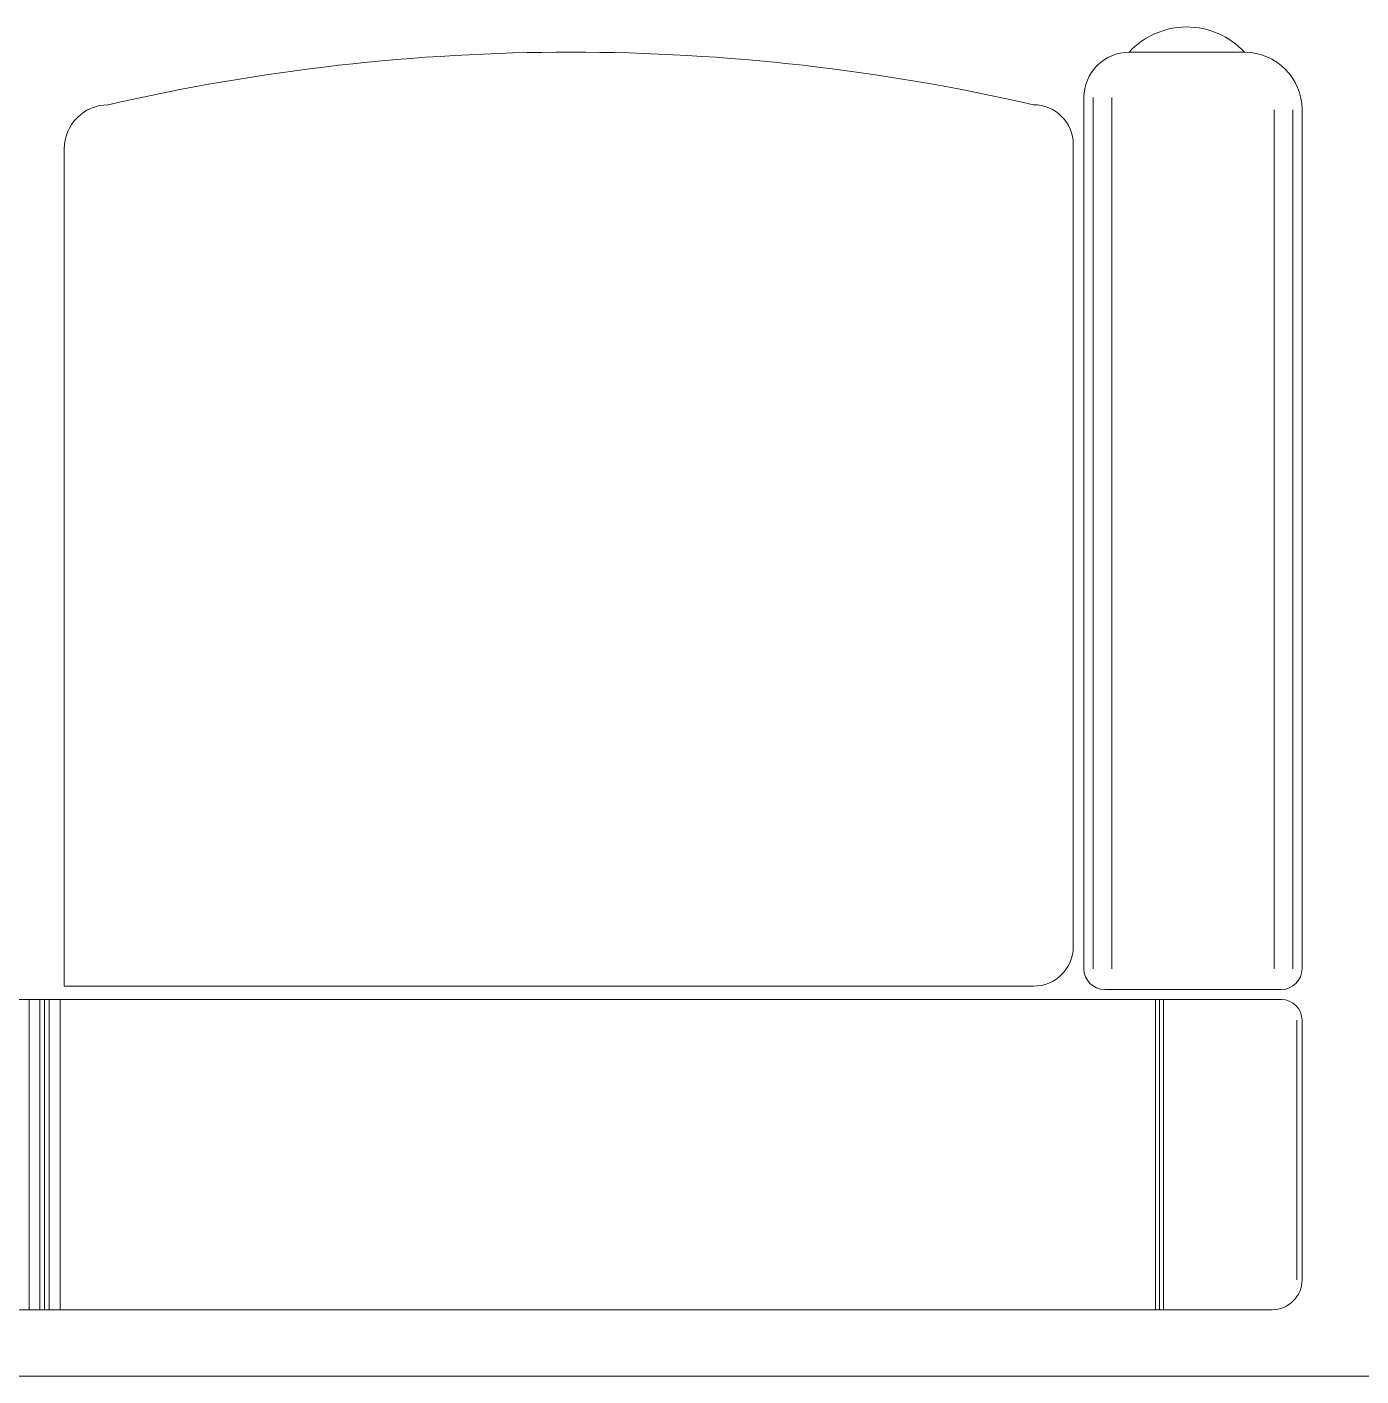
# Model space of a CAD drawing. Extents: x -234346 to 58427, y -132654 to -82394.
# Drawn here: x -123372 to -122523, y -103843 to -102984 of the extents above; entities that cross this region are included whole.
import ezdxf

# ---------------------------------------------------------------- set-up
doc = ezdxf.new("R2010")
doc.units = 0
doc.header["$LTSCALE"] = 8
for name, color, linetype, lineweight in [('72_EGR_EQP_TAG', 9, 'Continuous', 5), ('LOADING', 9, 'Continuous', 5), ('Walls', 9, 'Continuous', 5)]:
    doc.layers.add(name, color=color, linetype=linetype, lineweight=lineweight)

# ---------------------------------------------------------------- blocks, each defined once
blk = doc.blocks.new('GF21008-P')
at = {"layer": 'LOADING'}
for p, q in [((-0.77088, 0), (0.79062, 0)), ((-0.70191, -0.1974), (-0.70191, 0)), ((-0.69938, -0.1974), (-0.69938, 0)), ((-0.69684, -0.1974), (-0.69684, 0)), ((0, -0.1974), (0, 0)), ((0.00691, -0.1974), (0.00691, 0)), ((0.00987, -0.1974), (0.00987, 0)), ((0.01283, -0.1974), (0.01283, 0)), ((0.01974, -0.1974), (0.01974, 0)), ((-0.78996, -0.18414), (-0.78996, -0.01908)), ((-0.78657, -0.18414), (-0.78657, -0.01908)), ((-0.7767, -0.1974), (0.79645, -0.1974)), ((-0.7767, -0.20374), (-0.66444, -0.20374)), ((-0.61909, -0.20585), (-0.00261, -0.20585)), ((-0.00261, -0.20585), (-0.00261, -0.73852)), ((-0.78996, -0.76339), (-0.78996, -0.21699)), ((-0.78405, -0.76339), (-0.78405, -0.21699)), ((-0.77223, -0.76339), (-0.77223, -0.21699)), ((-0.66892, -0.77123), (-0.66892, -0.21699)), ((-0.6571, -0.77123), (-0.6571, -0.21699)), ((-0.65119, -0.77123), (-0.65119, -0.21699)), ((-0.64443, -0.74126), (-0.64443, -0.23119)), ((-0.75334, -0.8), (-0.67996, -0.8))]:
    blk.add_line(p, q, dxfattribs=at)
for centre, radius, start, end in [((-0.77088, -0.01908), 0.01908, 90, 180), ((-0.7767, -0.18414), 0.01325, 180, 270), ((-0.7767, -0.21699), 0.01325, 90, 180), ((-0.66444, -0.21699), 0.01325, 0, 90), ((-0.61909, -0.23119), 0.02534, 90, 180), ((-0.61909, -0.74126), 0.02534, 180, 270), ((-0.03068, -0.73852), 0.02807, 270, 0), ((-0.75334, -0.76339), 0.03661, 180, 270), ((-0.67996, -0.77123), 0.02877, 270, 0), ((-0.32489, 0.50996), 1.31002, 257.02168, 282.97832), ((-0.71665, -0.7662), 0.04989, 222.64618, 317.35382)]:
    blk.add_arc(centre, radius, start, end, dxfattribs=at)
blk = doc.blocks.new('GF1')
at = {"layer": 'Walls', "color": 9}
blk.add_line((-124859.37, -103842.61), (-120929.37, -103842.61), dxfattribs=at)
at = {"layer": 'LOADING', "color": 9, "xscale": 1000, "yscale": 1000, "zscale": 1000, "rotation": 179.9999999999998}
blk.add_blockref('GF21008-P', (-123350.81, -103800.45, 0), dxfattribs=at)

msp = doc.modelspace()

# ---------------------------------------------------------------- block references
at = {"layer": '72_EGR_EQP_TAG'}
msp.add_blockref('GF1', (0, 0), dxfattribs=at)

doc.saveas('drawing.dxf')
